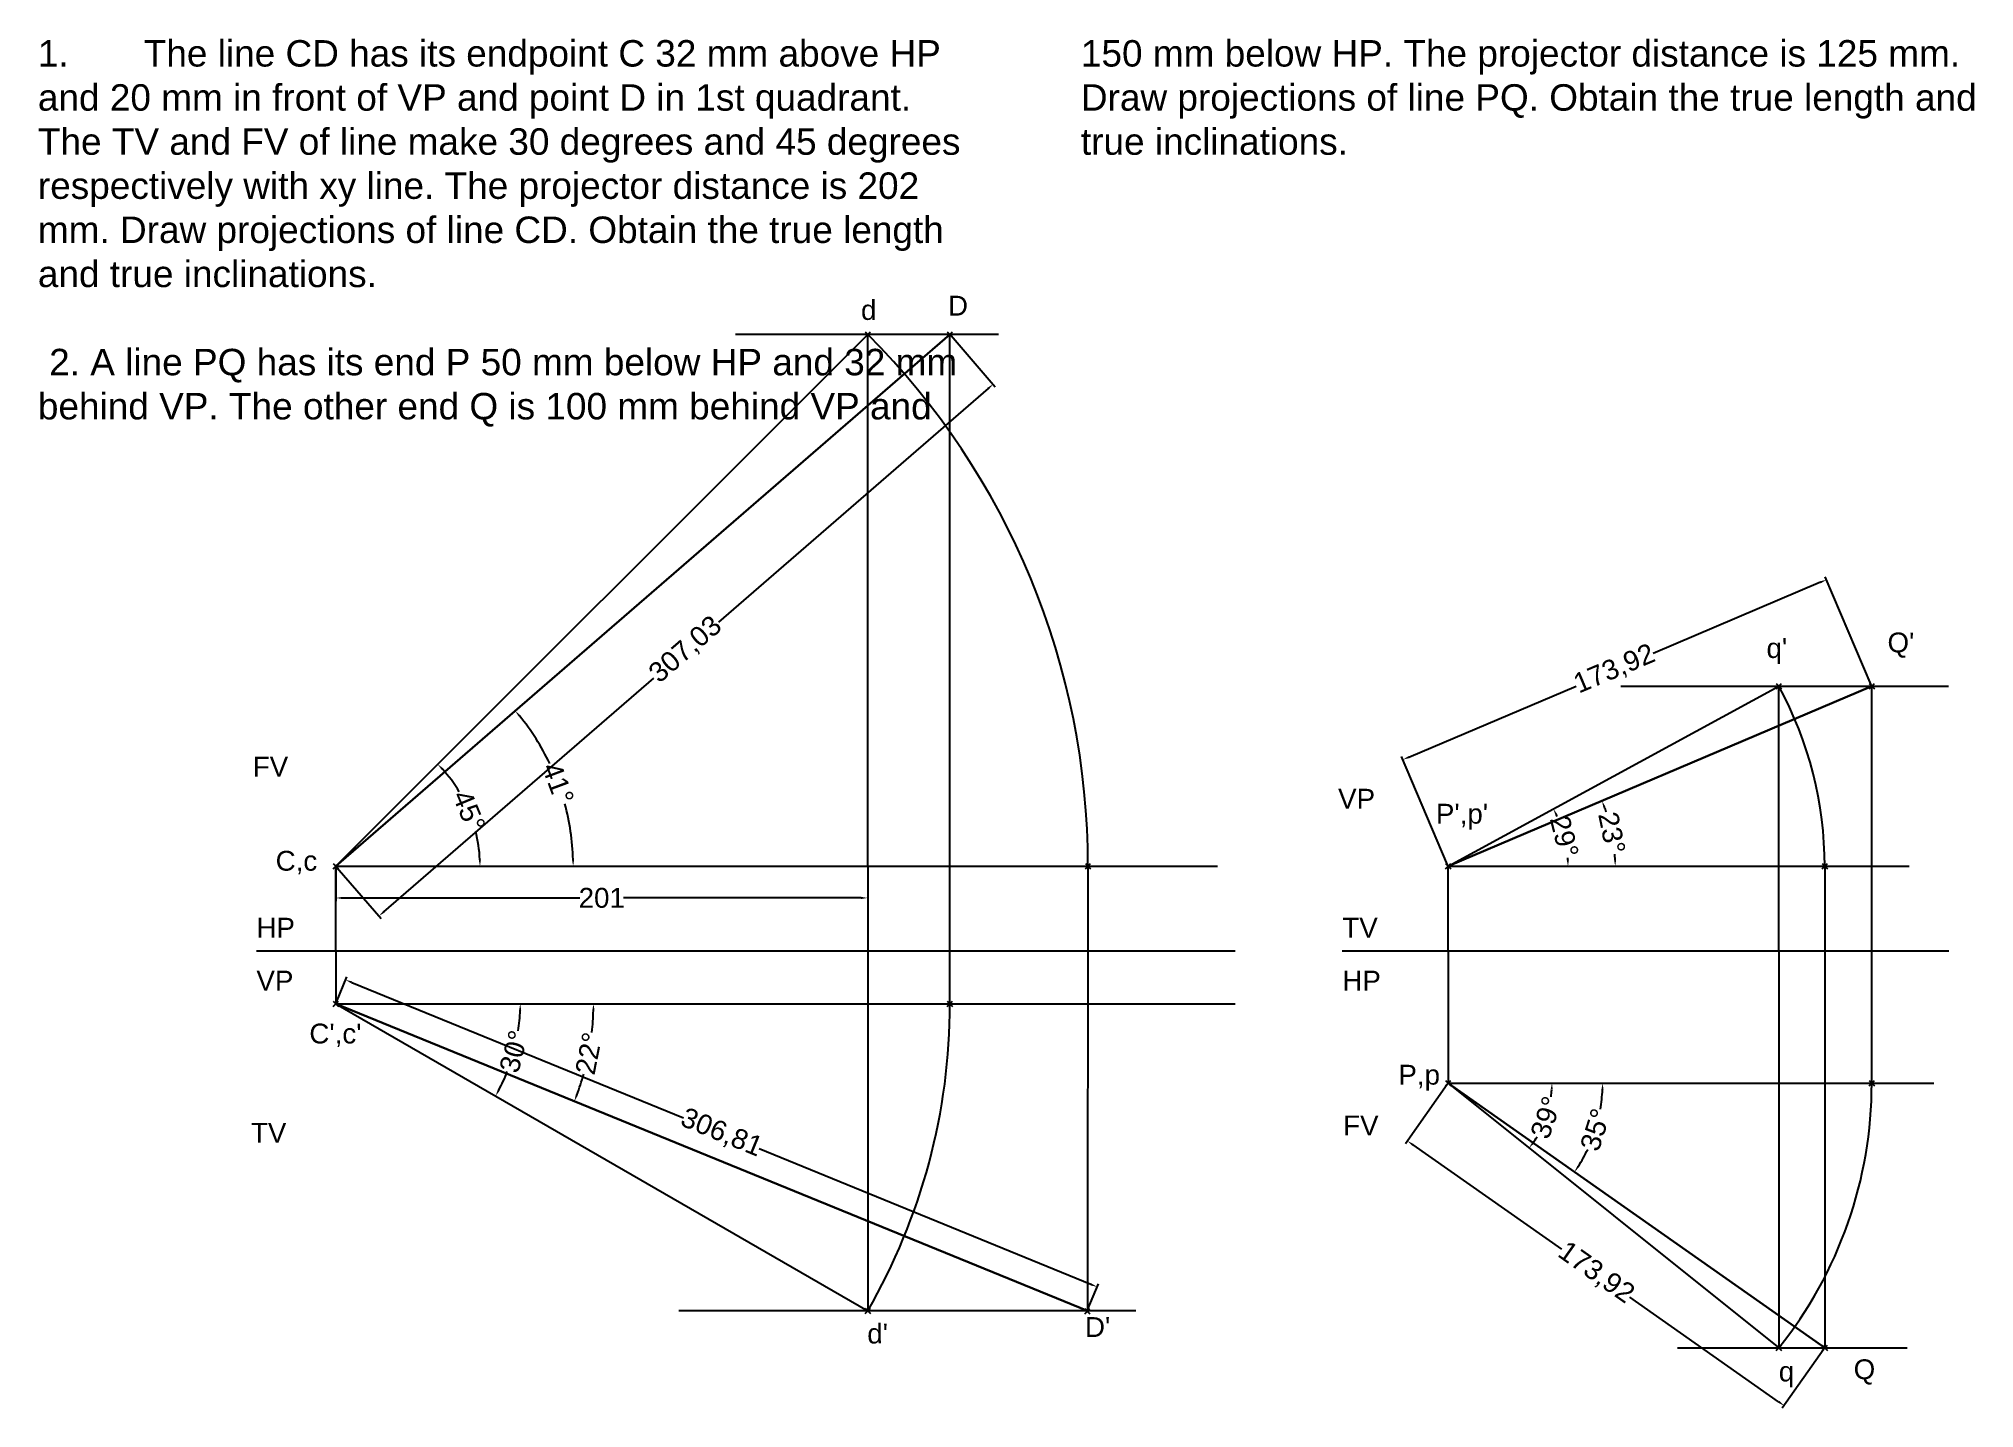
# Model space of a CAD drawing. Header units: millimetres. Extents: x 2778 to 3509, y 1257 to 1775.
import ezdxf

# ---------------------------------------------------------------- set-up
doc = ezdxf.new("R2010")
doc.units = ezdxf.units.MM
doc.header["$PDMODE"] = 3
doc.styles.get("Standard").update_dxf_attribs({"font": 'arial.ttf'})
doc.dimstyles.new('ISO-25', dxfattribs={"dimtxt": 7.5, "dimasz": 2.5, "dimexe": 1.25, "dimexo": 0.625, "dimtad": 0, "dimtxsty": 'Standard', "dimcen": 2.5, "dimadec": 0, "dimazin": 0, "dimtfac": 1, "dimtmove": 0, "dimatfit": 3, "dimfxl": 1, "dimarcsym": 0})

# ---------------------------------------------------------------- blocks, each defined once
blk = doc.blocks.new('*D1')
at = {"color": 0, "lineweight": -2, "transparency": 16777216}
for start, end in [(31.08371, 42.37098), (2.62902, 13.91629)]:
    blk.add_arc((2890, 1462), 54.49, start, end, dxfattribs=at)
at = {"color": 0, "transparency": 16777216}
for points in [[(2929.95, 1498.43), (2930.56, 1499.01), (2928.53, 1500.53)], [(2944.85, 1464.51), (2944.01, 1464.49), (2944.49, 1462)]]:
    blk.add_solid(points, dxfattribs=at)
at = {"layer": 'Defpoints', "color": 0, "transparency": 16777216}
for p in [(3091, 1663), (2942.63, 1476.1), (2890, 1462), (2890, 1462), (3223.15, 1462)]:
    blk.add_point(p, dxfattribs=at)
at = {"color": 0, "transparency": 16777216, "insert": (2940.34, 1482.85), "char_height": 7.5, "attachment_point": 5, "rotation": 292.5}
blk.add_mtext('45°', dxfattribs=at)
blk = doc.blocks.new('*D2')
at = {"color": 0, "lineweight": -2, "transparency": 16777216}
for start, end in [(351.57348, 357.94484), (332.05516, 338.42652)]:
    blk.add_arc((2890, 1410), 69.7, start, end, dxfattribs=at)
at = {"color": 0, "transparency": 16777216}
for points in [[(2959.24, 1407.51), (2960.07, 1407.49), (2959.7, 1410)], [(2951.94, 1377.13), (2951.21, 1377.54), (2950.36, 1375.15)]]:
    blk.add_solid(points, dxfattribs=at)
at = {"layer": 'Defpoints', "color": 0, "transparency": 16777216}
for p in [(2890, 1410), (2890, 1410), (3229.86, 1410), (2955.5, 1386.16), (3091, 1293.95)]:
    blk.add_point(p, dxfattribs=at)
at = {"color": 0, "transparency": 16777216, "insert": (2957.33, 1391.96), "char_height": 7.5, "attachment_point": 5, "rotation": 75}
blk.add_mtext('30°', dxfattribs=at)
blk = doc.blocks.new('*D3')
at = {"color": 0, "lineweight": -2, "transparency": 16777216}
for start, end in [(25.64899, 39.29634), (1.59705, 15.2444)]:
    blk.add_arc((2890, 1462), 89.69, start, end, dxfattribs=at)
at = {"color": 0, "transparency": 16777216}
for points in [[(2959.09, 1518.54), (2959.73, 1519.07), (2957.8, 1520.72)], [(2980.07, 1464.51), (2979.24, 1464.49), (2979.69, 1462)]]:
    blk.add_solid(points, dxfattribs=at)
at = {"layer": 'Defpoints', "color": 0, "transparency": 16777216}
for p in [(3122.09, 1663), (2977.17, 1483.14), (2890, 1462), (2890, 1462), (3223.15, 1462)]:
    blk.add_point(p, dxfattribs=at)
at = {"color": 0, "transparency": 16777216, "insert": (2974.04, 1493.33), "char_height": 7.5, "attachment_point": 5, "rotation": 290.4467}
blk.add_mtext('41°', dxfattribs=at)
blk = doc.blocks.new('*D4')
at = {"color": 0, "lineweight": -2, "transparency": 16777216}
for start, end in [(353.62677, 358.52904), (339.24603, 344.1483)]:
    blk.add_arc((2890, 1410), 97.38, start, end, dxfattribs=at)
at = {"color": 0, "transparency": 16777216}
for points in [[(2986.93, 1407.51), (2987.77, 1407.49), (2987.38, 1410)], [(2981.45, 1375.34), (2980.67, 1375.65), (2980.15, 1373.17)]]:
    blk.add_solid(points, dxfattribs=at)
at = {"layer": 'Defpoints', "color": 0, "transparency": 16777216}
for p in [(2890, 1410), (2890, 1410), (3229.86, 1410), (2984.14, 1385.1), (3174.01, 1293.95)]:
    blk.add_point(p, dxfattribs=at)
at = {"color": 0, "transparency": 16777216, "insert": (2985.56, 1391.23), "char_height": 7.5, "attachment_point": 5, "rotation": 78.88754}
blk.add_mtext('22°', dxfattribs=at)
blk = doc.blocks.new('*D5')
at = {"color": 0, "lineweight": -2, "transparency": 16777216}
for p, q in [((2890.24, 1410.58), (2894.16, 1420.19)), ((2896.01, 1418.09), (3021.38, 1366.86)), ((3175.39, 1303.93), (3050.02, 1355.16)), ((3174.25, 1294.53), (3178.18, 1304.14))]:
    blk.add_line(p, q, dxfattribs=at)
at = {"color": 0, "transparency": 16777216}
for points in [[(2896.16, 1418.47), (2895.85, 1417.7), (2893.69, 1419.03)], [(3175.55, 1304.32), (3175.23, 1303.55), (3177.7, 1302.99)]]:
    blk.add_solid(points, dxfattribs=at)
at = {"layer": 'Defpoints', "color": 0, "transparency": 16777216}
for p in [(2890, 1410), (3177.7, 1302.99), (3174.01, 1293.95)]:
    blk.add_point(p, dxfattribs=at)
at = {"color": 0, "transparency": 16777216, "insert": (3035.7, 1361.01), "char_height": 7.5, "attachment_point": 5, "rotation": 337.77508}
blk.add_mtext('306,81', dxfattribs=at)
blk = doc.blocks.new('*D6')
at = {"color": 0, "lineweight": -2, "transparency": 16777216}
for p, q in [((3122.5, 1662.53), (3139.22, 1643.22)), ((3136.51, 1642.53), (3034.6, 1554.27)), ((2908.2, 1444.8), (3010.12, 1533.07)), ((2890.41, 1461.53), (2907.13, 1442.22))]:
    blk.add_line(p, q, dxfattribs=at)
at = {"color": 0, "transparency": 16777216}
for points in [[(3136.24, 1642.85), (3136.79, 1642.22), (3138.4, 1644.17)], [(2907.93, 1445.12), (2908.47, 1444.49), (2906.31, 1443.17)]]:
    blk.add_solid(points, dxfattribs=at)
at = {"layer": 'Defpoints', "color": 0, "transparency": 16777216}
for p in [(3122.09, 1663), (3138.4, 1644.17), (2890, 1462)]:
    blk.add_point(p, dxfattribs=at)
at = {"color": 0, "transparency": 16777216, "insert": (3022.36, 1543.67), "char_height": 7.5, "attachment_point": 5, "rotation": 40.89339}
blk.add_mtext('307,03', dxfattribs=at)
blk = doc.blocks.new('*D7')
at = {"color": 0, "lineweight": -2, "transparency": 16777216}
for start, end in [(18.8294, 20.74644), (2.26899, 4.18603)]:
    blk.add_arc((3310.37, 1462), 63.13, start, end, dxfattribs=at)
at = {"color": 0, "transparency": 16777216}
for points in [[(3369.02, 1484.21), (3369.79, 1484.52), (3368.48, 1486.68)], [(3373.87, 1464.51), (3373.04, 1464.49), (3373.5, 1462)]]:
    blk.add_solid(points, dxfattribs=at)
at = {"layer": 'Defpoints', "color": 0, "transparency": 16777216}
for p in [(3470.45, 1530), (3372.94, 1470.43), (3310.37, 1462), (3310.37, 1462), (3484.53, 1462)]:
    blk.add_point(p, dxfattribs=at)
at = {"color": 0, "transparency": 16777216, "insert": (3372.23, 1474.6), "char_height": 7.5, "attachment_point": 5, "rotation": 281.50771}
blk.add_mtext('23°', dxfattribs=at)
blk = doc.blocks.new('*D8')
at = {"color": 0, "lineweight": -2, "transparency": 16777216}
for start, end in [(350.30843, 357.54576), (327.35678, 334.59411)]:
    blk.add_arc((3310.37, 1380), 58.37, start, end, dxfattribs=at)
at = {"color": 0, "transparency": 16777216}
for points in [[(3368.27, 1377.51), (3369.1, 1377.49), (3368.74, 1380)], [(3359.86, 1348.28), (3359.17, 1348.75), (3358.12, 1346.44)]]:
    blk.add_solid(points, dxfattribs=at)
at = {"layer": 'Defpoints', "color": 0, "transparency": 16777216}
for p in [(3310.37, 1380), (3310.37, 1380), (3493.87, 1380), (3363.94, 1356.82), (3452.67, 1280)]:
    blk.add_point(p, dxfattribs=at)
at = {"color": 0, "transparency": 16777216, "insert": (3366.02, 1362.4), "char_height": 7.5, "attachment_point": 5, "rotation": 72.45127}
blk.add_mtext('35°', dxfattribs=at)
blk = doc.blocks.new('*D9')
at = {"color": 0, "lineweight": -2, "transparency": 16777216}
for start, end in [(24.50637, 25.38293), (3.16326, 4.03982)]:
    blk.add_arc((3310.37, 1462), 45.29, start, end, dxfattribs=at)
at = {"color": 0, "transparency": 16777216}
for points in [[(3350.91, 1481.22), (3351.66, 1481.6), (3350.15, 1483.64)], [(3356, 1464.51), (3355.17, 1464.49), (3355.66, 1462)]]:
    blk.add_solid(points, dxfattribs=at)
at = {"layer": 'Defpoints', "color": 0, "transparency": 16777216}
for p in [(3435.37, 1530), (3355.03, 1469.49), (3310.37, 1462), (3310.37, 1462), (3484.53, 1462)]:
    blk.add_point(p, dxfattribs=at)
at = {"color": 0, "transparency": 16777216, "insert": (3354.26, 1473.17), "char_height": 7.5, "attachment_point": 5, "rotation": 284.2731}
blk.add_mtext('29°', dxfattribs=at)
blk = doc.blocks.new('*D10')
at = {"color": 0, "lineweight": -2, "transparency": 16777216}
for start, end in [(352.40835, 356.34728), (324.99291, 328.93184)]:
    blk.add_arc((3310.37, 1380), 39.22, start, end, dxfattribs=at)
at = {"color": 0, "transparency": 16777216}
for points in [[(3349.09, 1377.51), (3349.93, 1377.49), (3349.59, 1380)], [(3342.83, 1357.25), (3342.16, 1357.75), (3340.99, 1355.5)]]:
    blk.add_solid(points, dxfattribs=at)
at = {"layer": 'Defpoints', "color": 0, "transparency": 16777216}
for p in [(3310.37, 1380), (3310.37, 1380), (3493.87, 1380), (3345.69, 1362.95), (3435.37, 1280)]:
    blk.add_point(p, dxfattribs=at)
at = {"color": 0, "transparency": 16777216, "insert": (3347.38, 1367.02), "char_height": 7.5, "attachment_point": 5, "rotation": 70.6701}
blk.add_mtext('39°', dxfattribs=at)
blk = doc.blocks.new('*D11')
at = {"color": 0, "lineweight": -2, "transparency": 16777216}
for p, q in [((3310.01, 1379.49), (3294.28, 1357.11)), ((3297.05, 1356.69), (3353.22, 1317.22)), ((3435.25, 1259.57), (3379.08, 1299.05)), ((3452.31, 1279.49), (3436.58, 1257.11))]:
    blk.add_line(p, q, dxfattribs=at)
at = {"color": 0, "transparency": 16777216}
for points in [[(3297.29, 1357.04), (3296.81, 1356.35), (3295, 1358.13)], [(3435.49, 1259.91), (3435.01, 1259.23), (3437.3, 1258.13)]]:
    blk.add_solid(points, dxfattribs=at)
at = {"layer": 'Defpoints', "color": 0, "transparency": 16777216}
for p in [(3310.37, 1380), (3452.67, 1280), (3437.3, 1258.13)]:
    blk.add_point(p, dxfattribs=at)
at = {"color": 0, "transparency": 16777216, "insert": (3366.15, 1308.13), "char_height": 7.5, "attachment_point": 5, "rotation": 324.90253}
blk.add_mtext('173,92', dxfattribs=at)
blk = doc.blocks.new('*D12')
at = {"color": 0, "lineweight": -2, "transparency": 16777216}
for p, q in [((3451.04, 1569.3), (3387.84, 1542.45)), ((3470.2, 1530.58), (3452.85, 1571.42)), ((3295.56, 1503.25), (3358.76, 1530.09)), ((3310.12, 1462.58), (3292.77, 1503.42))]:
    blk.add_line(p, q, dxfattribs=at)
at = {"color": 0, "transparency": 16777216}
for points in [[(3450.87, 1569.68), (3451.2, 1568.91), (3453.34, 1570.27)], [(3295.4, 1503.63), (3295.72, 1502.87), (3293.26, 1502.27)]]:
    blk.add_solid(points, dxfattribs=at)
at = {"layer": 'Defpoints', "color": 0, "transparency": 16777216}
for p in [(3453.34, 1570.27), (3470.45, 1530), (3310.37, 1462)]:
    blk.add_point(p, dxfattribs=at)
at = {"color": 0, "transparency": 16777216, "insert": (3373.3, 1536.27), "char_height": 7.5, "attachment_point": 5, "rotation": 23.01543}
blk.add_mtext('173,92', dxfattribs=at)
blk = doc.blocks.new('*D13')
at = {"color": 0, "lineweight": -2, "transparency": 16777216}
for p, q in [((2890, 1461.38), (2890, 1448.75)), ((3091, 1461.38), (3091, 1448.75)), ((2892.5, 1450), (2982.25, 1450)), ((3088.5, 1450), (2998.75, 1450))]:
    blk.add_line(p, q, dxfattribs=at)
at = {"color": 0, "transparency": 16777216}
for points in [[(2892.5, 1450.42), (2892.5, 1449.58), (2890, 1450)], [(3088.5, 1450.42), (3088.5, 1449.58), (3091, 1450)]]:
    blk.add_solid(points, dxfattribs=at)
at = {"layer": 'Defpoints', "color": 0, "transparency": 16777216}
for p in [(2890, 1462), (3091, 1462), (3091, 1450)]:
    blk.add_point(p, dxfattribs=at)
at = {"color": 0, "transparency": 16777216, "insert": (2990.5, 1450), "char_height": 7.5, "attachment_point": 5}
blk.add_mtext('201', dxfattribs=at)

msp = doc.modelspace()

# ---------------------------------------------------------------- linework, layer by layer
for p, q in [((2890, 1462), (3091, 1663)), ((3140.496, 1663), (3041, 1663)), ((3310.368, 1462), (3435.368, 1530)), ((3375.633, 1530), (3499.432, 1530)), ((2890, 1462), (3223.149, 1462)), ((3310.368, 1462), (3484.529, 1462)), ((2860, 1430), (3229.856, 1430)), ((3270.368, 1430), (3499.632, 1430)), ((2890, 1410), (3091, 1293.953)), ((2890, 1410), (3229.856, 1410)), ((3310.368, 1380), (3493.874, 1380)), ((3310.368, 1380), (3435.368, 1280)), ((3192.35, 1293.953), (3019.656, 1293.953)), ((3397.041, 1280), (3483.876, 1280))]:
    msp.add_line(p, q)
at = {"lineweight": 30}
for p, q in [((2890, 1462), (3122.095, 1663)), ((3310.368, 1462), (3470.446, 1530)), ((2890, 1410), (3174.012, 1293.953)), ((3310.368, 1380), (3452.667, 1280))]:
    msp.add_line(p, q, dxfattribs=at)
at = {"color": 4}
for p, q in [((3091, 1462), (3091, 1663)), ((3122.095, 1410), (3122.095, 1663)), ((3435.368, 1430), (3435.368, 1530)), ((3470.446, 1380), (3470.446, 1530)), ((2890, 1430), (2890, 1462)), ((3091, 1462), (3091, 1293.953)), ((3174.257, 1462), (3174.012, 1293.953)), ((3310.368, 1430), (3310.368, 1462)), ((3452.667, 1462), (3452.667, 1280)), ((2890, 1430), (2890, 1410)), ((3310.368, 1430), (3310.368, 1380)), ((3435.368, 1430), (3435.368, 1280))]:
    msp.add_line(p, q, dxfattribs=at)
for centre, radius, start, end in [((2890, 1462), 284.257, 0, 45), ((3310.368, 1462), 142.299, 0, 28.546191), ((2890, 1410), 232.095, 330, 0), ((3310.368, 1380), 160.078, 321.340192, 0)]:
    msp.add_arc(centre, radius, start, end, dxfattribs=at)
for p in [(3091, 1663), (3122.095, 1663), (3435.368, 1530), (3470.446, 1530), (2890, 1462), (3174.257, 1462), (3310.368, 1462), (3452.667, 1462), (2890, 1410), (3122.095, 1410), (3310.368, 1380), (3470.446, 1380), (3091, 1293.953), (3174.012, 1293.832), (3435.368, 1280), (3452.667, 1280)]:
    msp.add_point(p)

# ---------------------------------------------------------------- texts
for s, p in [('d', (3088.479, 1668.479)), ('D', (3121.348, 1670.119)), ("q'", (3430.66, 1540.698)), ("Q'", (3476.395, 1542.814)), ('FV', (2858.615, 1495.892)), ('VP', (3268.766, 1483.747)), ("P',p'", (3305.735, 1478.078)), ('C,c', (2867.262, 1460.305)), ('HP', (2860, 1435)), ('TV', (3270.368, 1435)), ('VP', (2860, 1415)), ('HP', (3270.368, 1415)), ("C',c'", (2880, 1395)), ('P,p', (3291.554, 1379.437)), ('TV', (2857.922, 1357.501)), ('FV', (3270.681, 1360.269)), ("d'", (3090.846, 1281.613)), ("D'", (3173.112, 1284.076)), ('q', (3435.307, 1267.27)), ('Q', (3463.606, 1268.113))]:
    msp.add_text(s, height=7.5).set_placement(p)
note = msp.add_mtext_dynamic_manual_height_columns('{\\C7;1.^IThe line CD has its endpoint C 32 mm above HP and 20 mm in front of VP and point D in 1st quadrant. \\H1.155x; \\H0.8658x;The TV and FV of line make 30 degrees and 45 degrees \\H1.1033x; \\H0.90634x;respectively with xy line. The projector distance is 202 \\H1.1076x; \\H0.90285x;mm. Draw projections of line CD. Obtain the true length \\H1.1153x; \\H0.89662x;and true inclinations.\\H1.0998x; \\H0.90929x;^J\\H1.0987x; \\H0.91013x;^J\\H1.0991x; }', width=356.66255, gutter_width=37.5, heights=[138.39, 0], dxfattribs=dict(insert=(2777.409, 1774.234), char_height=10, attachment_point=1))
for column, words in zip(note.columns.linked_columns, ['{\\C7;2. A line PQ has its end P 50 mm below HP and 32 mm behind VP. The other end Q is 100 mm behind VP and \\H1.1559x; \\H0.86511x;150 mm below HP. The projector distance is 125 mm. \\H1.0903x; \\H0.91717x;Draw projections of line PQ. Obtain the true length and \\H1.1211x; \\H0.89201x;true inclinations.\\H1.0978x; }']):
    column.text = words

# ---------------------------------------------------------------- dimensions: what is measured, and where the dimension line sits
for base, line1, line2, picture, middle in [((2942.632, 1476.103), ((2890, 1462), (3223.149, 1462)), ((2890, 1462), (3091, 1663)), '*D1', (2940.341, 1482.852)), ((2977.166, 1483.138), ((2890, 1462), (3223.149, 1462)), ((2890, 1462), (3122.095, 1663)), '*D3', (2974.042, 1493.333)), ((3372.936, 1470.428), ((3310.368, 1462), (3470.446, 1530)), ((3310.368, 1462), (3484.529, 1462)), '*D7', (3372.232, 1474.595)), ((3355.033, 1469.487), ((3310.368, 1462), (3484.529, 1462)), ((3310.368, 1462), (3435.368, 1530)), '*D9', (3354.258, 1473.165)), ((2955.498, 1386.161), ((2890, 1410), (3091, 1293.953)), ((2890, 1410), (3229.856, 1410)), '*D2', (2957.326, 1391.96)), ((2984.143, 1385.097), ((2890, 1410), (3174.012, 1293.953)), ((2890, 1410), (3229.856, 1410)), '*D4', (2985.555, 1391.231)), ((3363.937, 1356.821), ((3310.368, 1380), (3452.667, 1280)), ((3310.368, 1380), (3493.874, 1380)), '*D8', (3366.02, 1362.401)), ((3345.688, 1362.946), ((3310.368, 1380), (3435.368, 1280)), ((3310.368, 1380), (3493.874, 1380)), '*D10', (3347.378, 1367.018))]:
    dim = msp.add_angular_dim_2l(base=base, line1=line1, line2=line2, dimstyle='ISO-25')
    dim.commit()
    dim.dimension.update_dxf_attribs({"geometry": picture, "text_midpoint": middle})
for p1, p2, distance, picture, middle in [((2890, 1462), (3122.095, 1663), -24.913, '*D6', (3022.357, 1543.668)), ((3310.368, 1462), (3470.446, 1530), 43.756, '*D12', (3373.299, 1536.273)), ((2890, 1462), (3091, 1462), -12, '*D13', (2990.5, 1450)), ((2890, 1410), (3174.012, 1293.953), 9.76, '*D5', (3035.698, 1361.011)), ((3310.368, 1380), (3452.667, 1280), -26.727, '*D11', (3366.15, 1308.132))]:
    dim = msp.add_aligned_dim(p1=p1, p2=p2, distance=distance, dimstyle='ISO-25')
    dim.commit()
    dim.dimension.update_dxf_attribs({"geometry": picture, "text_midpoint": middle})

doc.saveas('drawing.dxf')
